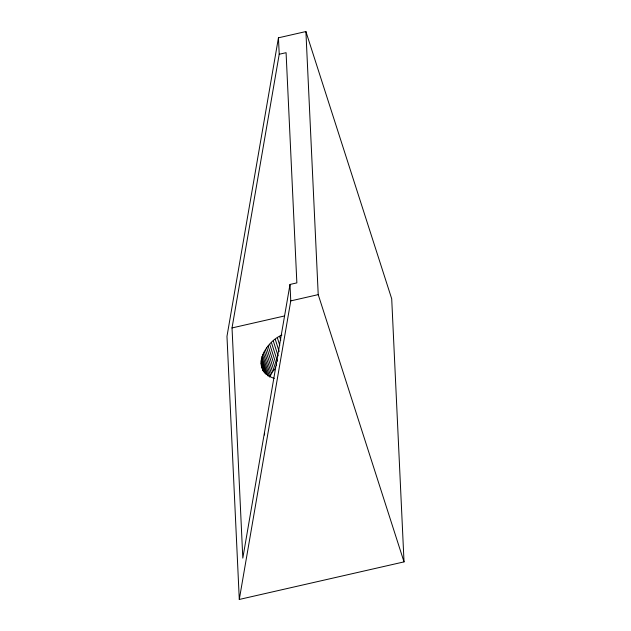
<?xml version="1.0" encoding="UTF-8"?>
<svg xmlns="http://www.w3.org/2000/svg" width="631" height="631" viewBox="0 0 631 631"><rect width="100%" height="100%" fill="white"/><g stroke="black" fill="none" stroke-linecap="round" stroke-linejoin="round"><path stroke-width="0.95" d="M274.311 378.411C249.324 370.247 264.894 342.073 281.907 335.053M264.444 435.004L264.641 433.3M278.445 37.813L226.971 336.37L239.291 599.45L404.029 561.882L391.709 298.802L305.901 31.55L278.445 37.813L279.217 54.25L232.027 327.931L242.809 558.127L290 284.447L296.862 282.885L286.08 52.688L279.217 54.25M239.291 599.45L290.765 300.892L290 284.447M269.642 377.078L272.56 371.777L275.297 368.307L268.143 346.033M290.765 300.892L318.221 294.63L305.901 31.55M232.027 327.931L284.542 315.957M318.221 294.63L404.029 561.882M279.604 336.457L280.795 340.172M277.395 337.924L279.778 345.354M275.297 339.454L279.17 351.522M273.318 341.04L278.082 355.884M271.456 342.665L277.419 361.224M269.729 344.329L276.583 365.672M266.7 347.76L273.854 370.034M265.414 349.511L272.56 371.777M264.279 351.27L271.425 373.544M263.301 353.037L270.454 375.311M262.488 354.803L269.342 376.147M261.849 356.562L268.104 376.052M261.376 358.313L266.44 374.088M261.068 360.033L265.541 373.954M260.942 361.729L264.515 372.866M260.989 363.393L263.671 371.738M261.202 365.01L263.048 370.878"/></g></svg>
